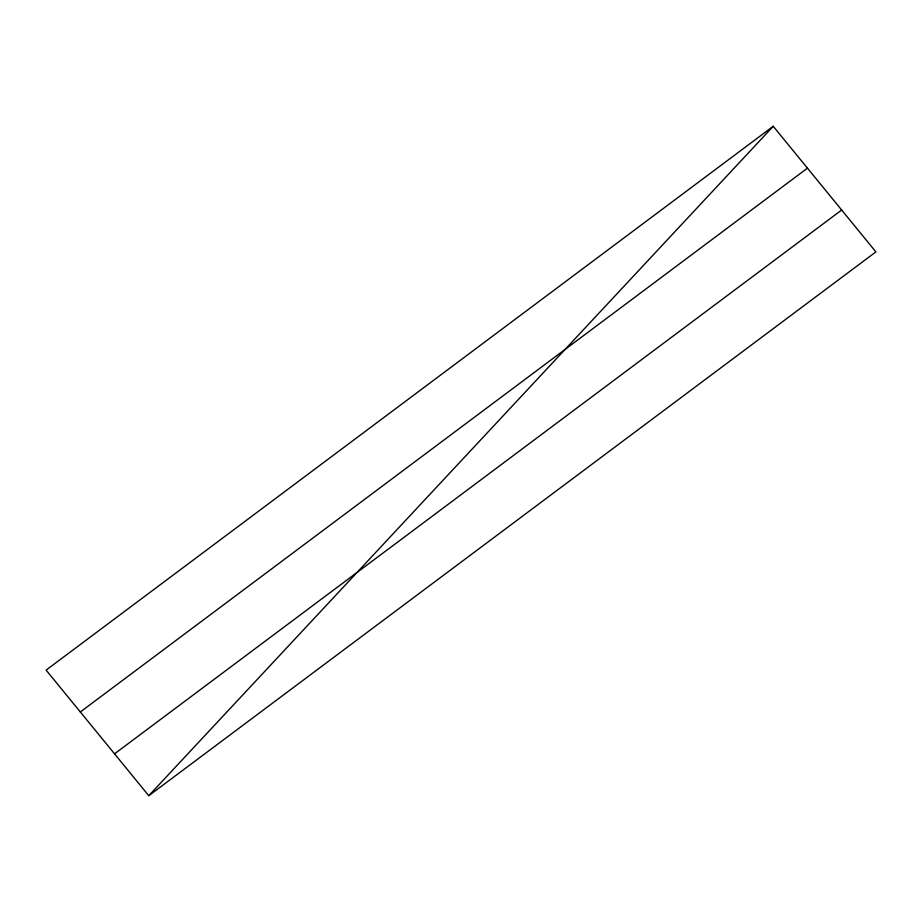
<?xml version="1.0" encoding="UTF-8"?>
<svg xmlns="http://www.w3.org/2000/svg" width="922" height="922" viewBox="0 0 922 922"><rect width="100%" height="100%" fill="white"/><g stroke="black" fill="none" stroke-linecap="round" stroke-linejoin="round"><path stroke-width="1.38" d="M148.776 795.709L773.224 126.291L875.9 251.89L148.776 795.709L46.1 670.11L773.224 126.291M80.329 711.98L807.453 168.161M114.547 753.839L841.671 210.02"/></g></svg>
